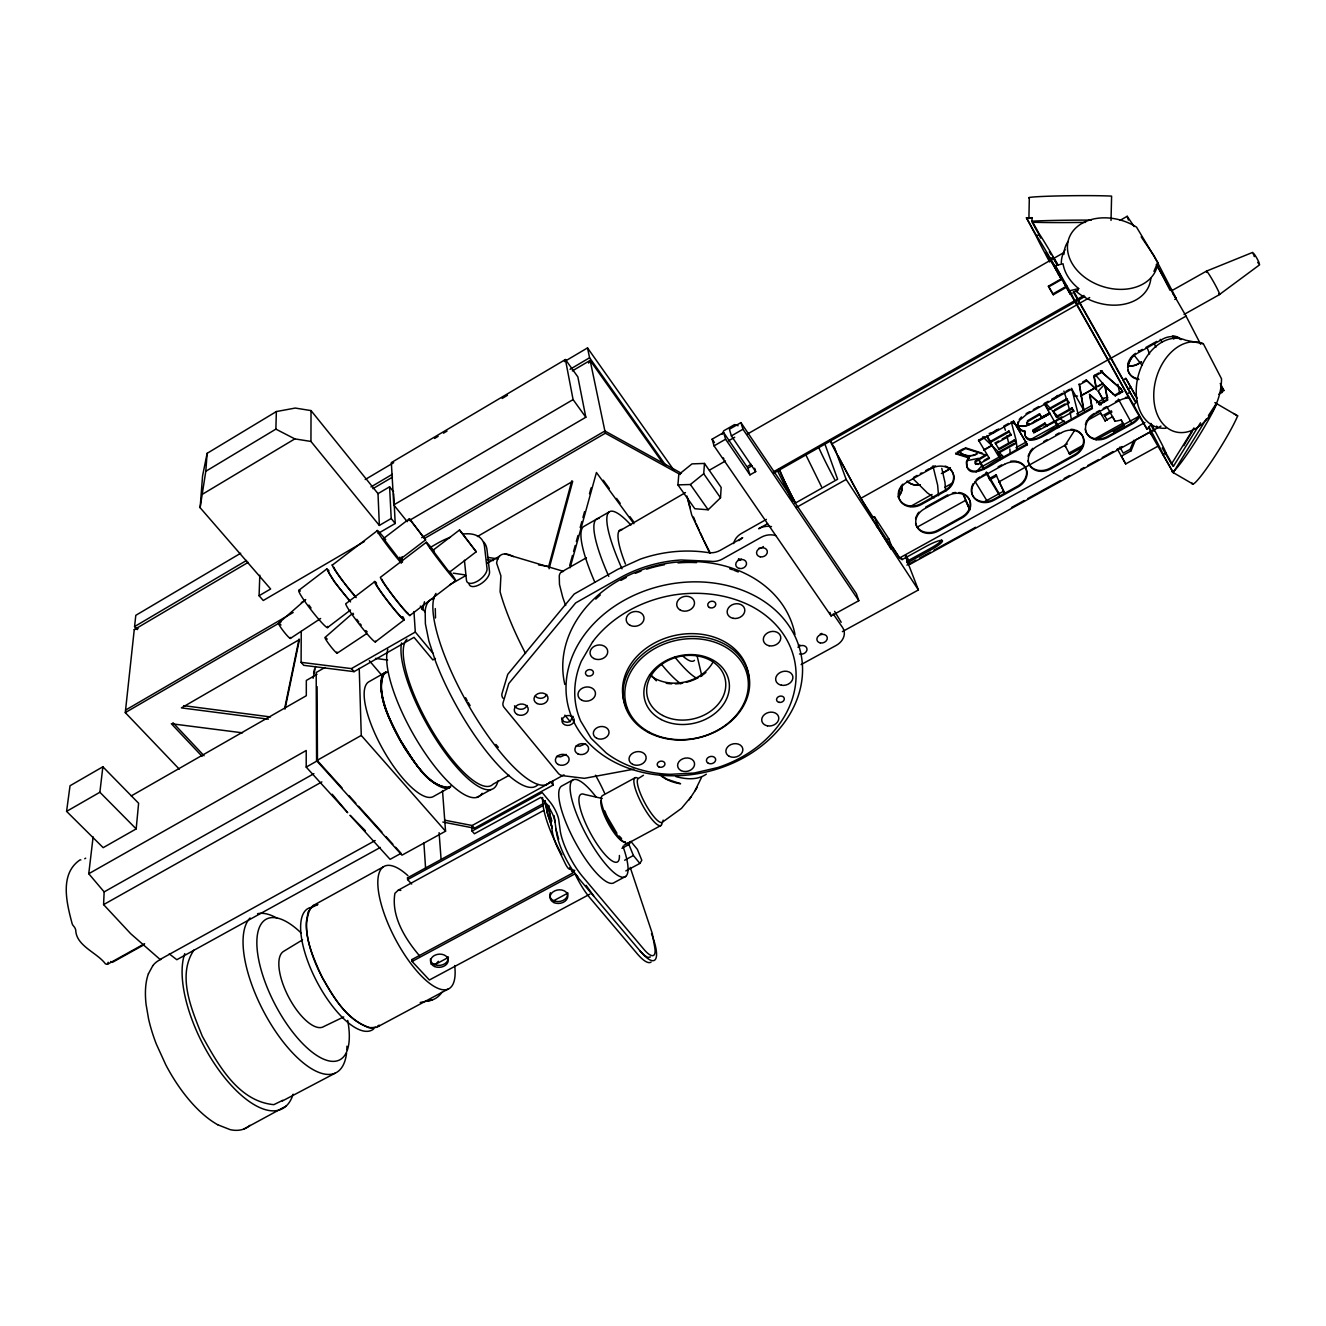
<?xml version="1.0" encoding="UTF-8"?>
<svg xmlns="http://www.w3.org/2000/svg" width="1326" height="1326" viewBox="0 0 1326 1326"><rect width="100%" height="100%" fill="white"/><g stroke="black" fill="none" stroke-linecap="round" stroke-linejoin="round"><path stroke-width="1.5" d="M332.196 794.224L347.677 812.705L306.207 767.091L306.223 750.499L88.759 873.718L104.141 891.901L103.594 904.614L130.661 933.67L160.081 959.444L375.159 840.551M379.352 525.428L378.009 493.637L389.595 486.808L391.203 518.499L379.352 525.428L310.947 441.442L311.03 410.596L295.25 408.06L276.355 411.557L207.121 453.343L202.58 475.819L200.127 507.709L270.637 588.976L259.084 595.722L263.261 600.496L364.468 541.439M435.409 658.475L432.84 659.917L414.027 637.342L354.059 671.652L303.72 665.32L301.101 662.337L301.251 631.441M945.637 491.382L944.99 482.432L941.775 468.31M1028.91 218.425L1029.324 197.524M1091.248 220.116A44.172 1.177 -0.5 0 0 1032.937 221.16L1031.926 220.928L1032.142 217.713L1026.423 217.762L1036.468 236.592A126.699 1.873 60.7 0 0 1049.612 261.885M1111.022 220.431L1111.602 196.115A44.239 1.608 -0.6 0 0 1058.645 195.933A44.239 1.608 -0.6 0 0 1029.307 198.005M200.127 507.709L205.795 471.294L275.874 429.127L276.355 411.557M1054.7 421.917L1033.816 432.757L1033.236 429.839L1044.905 423.06L1046.761 426.342L1044.905 423.06M1032.821 430.32L1033.816 432.757M259.084 595.722L259.813 575.186M387.142 672.249L383.595 673.873C375.208 699.796 393.209 726.018 404.828 748.245C416.049 763.461 427.386 785.058 447.856 788.058L450.392 786.915C426.176 789.136 412.104 756.566 400.004 739.925C390.706 720.068 375.275 696.266 383.595 673.873L385.883 672.265L381.921 677.022M720.515 497.814L721.162 487.438L704.471 463.437L692.006 463.885L678.796 474.542L677.918 484.868L694.824 508.736L708.167 509.781L720.515 497.814L703.725 473.747L704.471 463.437M205.795 471.294L207.121 453.343M383.463 538.555L399.673 559.671L425.58 539.881L409.386 518.764L383.463 538.555L384.175 539.118M136.18 828.899L138.617 803.258L102.864 766.793L70.029 785.754L66.582 811.379L103.179 847.662L136.18 828.899L99.881 792.252L102.864 766.793M108.152 962.245L107.456 964.317L105.434 963.869C97.411 952.963 77.339 946.333 75.814 931.465A4.359 2.072 60.7 0 0 73.875 926.41L73.261 925.681A2.901 1.376 60.7 0 1 72.151 923.708C66.764 903.42 59.173 874 80.057 859.878A2.801 1.293 60 0 1 80.836 859.961M179.275 769.146L125.29 712.609L134.257 629.618L248.227 562.323M137.357 629.601L134.572 626.585L135.799 615.33L240.719 553.207M409.386 518.764L425.58 539.881M966.389 461.647C966.107 483.775 993.373 463.769 1000.6 459.641L1000.218 458.829C991.069 461.199 976.616 478.653 967.251 467.481M88.759 873.718L93.118 836.855M938.526 495.675L937.648 485.183L932.924 465.89M1171.67 470.581L1172.383 472.106L1193.019 484.106M1039.518 413.762L1039.932 414.557L1027.932 421.519L1027.02 423.607L1027.534 420.723L1039.518 413.762L1041.971 418.071L1049.927 413.629M284.659 708.432L299.046 639.082M285.007 709.078L299.444 639.563L181.413 707.885L268.366 719.156M313.582 673.326L314.444 669.332M313.069 678.282L315.588 666.431M1018.053 421.883A9.017 7.376 -26.8 0 0 1018.202 426.326L1019.512 428.464A9.63 7.89 -26.8 0 0 1024.749 430.983C1024.169 452.199 1051.85 430.304 1058.032 427.685L1057.601 426.889C1048.468 428.944 1035.308 445.751 1025.462 436.569M1024.749 430.983L1024.932 435.293M421.9 609.43L422.861 605.418M422.546 609.811L424.469 601.772M571.821 480.841L548.682 566.434L538.555 564.926M549.047 568.771L572.699 481.355L477.426 536.516M569.716 565.406L572.467 555.445M573.578 551.467L575.219 545.483M576.329 541.505L577.97 535.522M580.175 527.549L581.816 521.582M582.926 517.588L584.567 511.621M589.49 493.786L591.114 487.902M570.114 567.76L596.435 472.504L633.894 523.72M328.831 570.429L326.776 568.97L334.583 582.097L350.545 601.938M572.931 716.305L570.147 721.593L567.18 722.322L563.699 721.576L561.561 717.963M650.37 956.974L647.95 957.455L644.436 955.433L640.143 951.123M148.462 973.698L152.805 965.693M1026.423 217.762L1036.617 235.929A126.699 1.873 60.7 0 1 1062.259 278.891L1055.297 265.681L1063.054 263.758A45.996 34.277 18.7 0 0 1078.668 288.554L1077.823 290.659L1073.994 291.621L1079.497 302.146A126.732 2.039 60.7 0 1 1130.067 392.214L1135.056 400.601M1119.824 447.111L1123.255 453.094L1130.183 449.282L1133.863 440.265M1157.631 446.381L1125.708 463.918L1121.348 456.161L1131.061 450.807L1135.487 439.983L1149.808 432.11L1173.245 472.636L1206.312 419.016M1057.386 395.479L1055.43 398.264L1052.347 399.06M694.973 790.826L701.57 777.285M1259.02 264.222C1261.159 264.902 1252.125 249.338 1253.169 254.078M1153.935 271.366L1157.797 262.531L1136.515 227.094A46.311 34.377 18.6 0 0 1070.894 234.155A46.311 34.377 18.6 0 0 1102.237 286.366A46.311 34.377 18.6 0 0 1157.797 262.531M722.156 434.248L723.698 430.834L734.554 424.585L738.101 425.729M975.853 464.448L975.074 461.116L986.13 454.453L986.511 455.266L975.455 461.929L975.339 463.785L978.107 464.431L989.378 458.382L988.997 457.569L984.074 460.321M588.562 363.109L590.136 360.407L664.011 464.697M527.002 705.449C524.897 710.653 517.173 710.322 514.488 705.797M546.677 694.459C544.87 699.001 538.323 699.548 535.24 696.084M1200.511 422.812L1173.411 466.321L1171.488 464.001L1193.947 427.917M1208.467 415.535L1216.29 403.535M625.839 870.917L639.861 863.425L641.817 860.292L637.358 849.369L630.944 841.496L623.982 845.242M996.356 430.038L993.505 432.922L989.163 433.403M1081.95 447.575L1069.717 454.337L1064.96 445.47L1074.358 430.801M662.37 822.219L681.498 808.363L691.028 796.876M689.039 799.959L697.211 787.346M621.944 848.292L628.938 844.529L630.944 841.496M193.928 950.062C176.59 975.837 191.955 1010.197 202.248 1036.12C217.945 1064.347 238.1 1101.359 273.836 1104.657L282.869 1100.265M383.264 866.889L312.737 905.774L308.096 912.056L306.256 922.465A68.72 26.139 62.4 0 0 318.356 969.787C330.157 992.544 343.931 1017.838 368.926 1027.749L376.683 1027.318L447.989 989.163M738.831 540.643L742.693 537.693L720.2 550.356A16.078 13.393 -15 0 1 708.134 552.594A117.003 94.809 -12.7 0 0 640.342 559.124L617.601 569.418L574.175 594.048L507.725 674.37L502.007 693.548A7.79 6.265 -7.1 0 0 503.051 698.238M967.267 459.592L969.107 457.288L957.505 453.691M969.107 457.288L966.753 462.459L967.085 467.282M1033.236 431.132L1045.319 423.856M1019.213 419.464L1021.451 416.911M438.376 961.3L435.823 964.184L448.486 957.355M1072.088 293.228L1070.331 294.239L1063.734 282.256A106.992 1.575 60.7 0 1 1134.41 407.944L1146.957 429.094L1151.2 424.585A45.896 32.57 -74.1 0 1 1140.924 367.667A45.896 32.57 -74.1 0 1 1185.527 340.202L1203.345 343.766L1221.511 378.772A46.311 32.669 -74.1 0 1 1182.195 432.591A46.311 32.669 -74.1 0 1 1155.476 381.043A46.311 32.669 -74.1 0 1 1203.345 343.766M1104.359 401.96L1098.193 391.104L1104.011 384.938L1111.321 392.148M1146.957 429.094L1133.713 404.994L1137.111 401.347M976.118 471.923L981.704 466.056L978.174 458.431L966.869 460.669M84.748 858.734L85.709 858.171M379.087 1025.097L377.545 1026.506L379.418 1025.843M351.605 614.22L325.135 637.375A10.028 0.994 52.2 0 0 331.417 647.303A10.028 0.994 52.2 0 0 336.887 651.978M278.477 623.286L305.709 599.534M677.918 484.868L690.382 484.52L703.725 473.747M298.864 590.285L326.776 568.97M374.844 581.584L346.086 603.529A24.249 2.022 52.3 0 0 359.86 625.01A24.249 2.022 52.3 0 0 375.473 641.171M426.392 542.251L380.628 577.158A24.249 1.575 52.4 0 0 394.8 598.374A24.249 1.575 52.4 0 0 409.916 614.85M327.555 627.546L350.528 610.01M432.641 550.522L459.542 529.986L476.233 551.765L449.348 572.285L433.237 551.019M375.275 641.95L404.049 619.971M409.833 615.546L455.614 580.589M377.479 530.566L332.246 565.158A23.553 1.823 52.2 0 0 341.13 578.981A23.553 1.823 52.2 0 0 356.197 597.612M1172.864 472.155L1174.123 471.227M1219.539 294.471L1259.667 264.769M566.219 754.395L560.533 756.848L556.489 756.4M585.595 743.72L579.893 746.173L576.097 745.858M451.055 785.837L447.856 788.058C424.403 783.235 412.369 758.091 400.004 739.925C390.54 721.593 380.728 702.034 381.059 680.901M337.102 653.237L366.54 633.695M290.56 638.303L320.627 618.496M638.419 778.445L643.425 775.279M302.543 939.852L283.863 951.206A42.647 17.072 62.5 0 0 289.035 997.815A42.647 17.072 62.5 0 0 323.992 1026.44L343.716 1016.943M202.48 494.217L294.82 438.889L310.947 441.442M409.038 520.637L585.827 417.242L577.854 376.899L565.423 359.528L391.352 462.608L393.772 504.924L407.248 521.682M365.214 479.515L393.673 462.658M434.563 438.458L438.127 436.337M443.464 433.188L447.011 431.083M502.156 398.446L507.477 395.281M564.395 361.6L587.517 347.909L673.823 470.084M134.572 626.585L246.553 560.434M370.965 486.924L392.297 474.327M570.031 369.308L589.573 357.755L587.517 347.909M372.871 488.697L392.463 477.145M572.318 370.915L590.136 360.407L605.352 433.204L680.205 474.509M393.772 504.924L573.081 399.59L565.423 359.528M378.125 533.45L395.214 523.472L393.64 493.736M301.367 602.601L304.93 600.529M125.572 710.09L293.162 612.513M421.701 537.66L604.888 431L681.448 473.283M125.29 712.609L280.963 622.01M425.149 538.091L605.352 433.204M429.674 547.82L436.585 543.809A54.3 25.874 -38.7 0 1 450.459 537.212M618.761 531.394L685.443 492.609M1036.617 235.929L1039.435 234.304A126.732 2.039 60.7 0 1 1058.198 265.2M449.63 584.865L465.658 575.666M487.023 563.384L499.488 556.224M755.687 471.625L731.372 435.906L729.399 429.243L740.936 422.613L856.381 593.667L858.817 600.695L831.104 615.944L714.034 445.868L712.128 439.171L723.631 432.558L747.897 468.128L749.952 474.89L755.687 471.625L754.643 468.244M66.582 811.379L99.881 792.252M325.019 667.442L316.185 672.514L316.582 760.676L401.96 855.171L445.553 831.203L442.503 790.644M714.034 445.868L725.587 439.221L723.631 432.558M731.372 435.906L742.974 429.243L740.936 422.613M317.013 674.304L306.323 680.453L306.306 695.719L131.257 795.915M728.455 440.845L734.703 437.249M1050.043 261.636A106.992 1.575 60.7 0 1 1049.794 258.653L1060.518 277.747L1050.126 258.868L1052.993 257.227M608.949 512.051L583.374 526.72A95.969 20.006 60.7 0 0 594.744 581.998M747.483 434.016L1063.784 252.636M1120.056 220.381L1127.183 216.287L1134.178 226.564M301.101 662.337L351.423 668.602L415.303 632.038L413.944 611.568M709.476 470.133L725.471 460.984M1058.247 274.018L1059.093 273.537M1066.8 287.062L1053.325 294.737L1048.385 286.201L1062.225 278.311M1048.75 286.847L1061.264 279.703M561.909 571.738L586.423 557.765M748.03 466.072L751.08 464.332M1053.325 294.737L1052.877 293.924L1066.8 286.002M747.897 468.128L752.19 465.691M773.356 471.874L1083.972 295.449M774.135 472.984L1084.9 296.51M1133.713 404.994L1127.1 393.855A126.699 1.873 60.7 0 0 1076.546 303.82L1079.497 302.146M873.005 517.455L874.398 516.676L888.785 538.737L892.332 548.052L890.939 548.831C869.524 514.902 850.48 479.647 831.584 444.028L1089.674 297.571M316.582 760.676L361.269 735.433L359.23 668.453M306.207 767.091L317.461 760.726L317.08 686.653M104.141 891.901L313.881 773.688M1172.366 290.344L1206.461 271.134L1252.689 252.404M766.395 519.378L741.483 533.433A15.962 13.243 -16.2 0 0 733.659 543.561M794.887 503.333L837.618 479.25L825.021 444.359M767.555 523.687L758.621 528.726A16.045 13.293 -16.8 0 1 771.5 526.621M796.147 507.593L846.17 479.432L834.303 447.061M1174.803 299.461L1176.261 298.632L1153.985 255.669L1141.172 236.84M103.594 904.614L321.87 781.892M1184.068 314.444L1219.622 294.521M860.607 498.46L1186.057 316.118L1156.255 264.504M957.19 452.199L963.604 448.602M1000.6 459.641L986.793 436.652L978.919 441.061L978.538 440.249L984.837 436.718M990.29 433.668L998.693 428.978M1003.732 426.143L1008.539 423.458M1026.092 413.646L1029.705 411.624M1033.319 409.601L1038.722 406.568M1048.22 401.264L1044.673 403.253L1048.485 409.933L1067.181 399.491L1066.75 398.712L1048.054 409.154L1048.485 409.933M1051.783 399.259L1062.474 393.275M1066.038 391.286L1069.601 389.297M1082.679 381.987L1086.243 379.998L1096.287 389.247L1093.801 375.755L1098.906 372.904M1086.243 379.998L1096.735 390.026L1094.248 376.534L1101.077 372.722L1100.398 370.75L1102.138 371.098L1102.851 373.269L1121.465 389.546M913.713 477.327L917.128 475.404M925.681 470.631L929.112 468.708M955.582 453.094L955.947 453.906L965.577 448.503L986.511 455.266M987.306 436.353L1013.744 421.569L1013.346 420.773L1027.385 444.74L1001.528 459.127L997.699 452.564L1014.009 443.481M1045.087 404.049L1071.822 389.082M1071.391 388.303L1083.972 410.563L1079.563 384.755L1086.69 380.777M1101.077 372.722L1100.845 371.529L1102.586 371.877M1138.785 351.423L1142.382 349.418M1145.962 347.412L1156.703 341.395M1008.871 431.033L990.406 441.359L990.787 442.171L1009.268 431.845L1008.871 431.033L1011.158 435.027L995.627 443.696L995.246 442.901L998.693 440.961M1002.158 439.039L1010.777 434.232L1011.158 435.027M1033.766 421.685L1037.28 419.729M1040.777 417.773L1049.529 412.9M1054.634 409.734L1065.093 403.9M941.377 473.531L946.515 470.664A15.034 14.553 -40.3 0 0 950.228 467.763M983.726 449.895L992.378 445.055M1031.661 423.127L1049.164 413.364M1103.05 383.28L1083.607 394.137A15.431 14.785 -28.2 0 1 1080.624 395.43M1141.437 361.849L1137.857 363.854A15.597 14.851 -25.2 0 1 1128.443 365.843M943.316 472.785L946.747 470.879A15.017 14.553 -40.3 0 0 950.46 467.979M983.925 450.111L990.853 446.249M1040.578 418.486L1049.33 413.613M1094.348 388.485L1083.74 394.402A15.431 14.768 -28.2 0 1 1080.773 395.678M1097.895 386.512L1103.182 383.546M1141.553 362.131L1137.973 364.136A15.597 14.851 -25.2 0 1 1128.575 366.125M1056.673 417.375L1056.258 416.579L1071.938 407.844L1072.369 408.623L1056.673 417.375L1053.308 411.508L1069.021 402.739L1068.59 401.944M1014.208 440.033L998.693 448.669L999.091 449.481L1014.605 440.829L1014.208 440.033L1016.097 443.348L998.08 453.376M1137.111 398.131L1125.84 378.374L1122.907 380.015L1135.321 401.894M1056.839 419.613L1061.811 416.845M1070.082 412.237L1073.397 410.397L1073.828 411.193L1055.612 421.337M1040.446 428.911L1034.728 431.878L1032.788 431.182M1043.91 426.972L1054.286 421.121L1054.734 421.966M910.349 506.499L932.012 494.432M944.692 487.388L951.935 483.36M982.367 466.42L1001.826 455.58M1015.965 447.707L1026.639 441.773M1030.203 439.784L1064.165 420.872M1076.695 413.911L1091.149 405.855M1096.569 402.839L1103.796 398.828M876.486 526.72L877.895 525.941L874.398 516.676M1001.528 459.127L1001.147 458.315L1026.987 443.928M1099.436 404.662L1098.707 402.358L1089.475 394.236L1091.944 407.795L1058.546 426.375L1058.977 427.171L1092.392 408.574L1089.906 395.015L1099.155 403.137L1099.436 404.662L1101.144 404.878L1100.497 403.038L1107.293 399.259L1104.873 386.098L1115.299 395.844L1122.674 391.734L1121 388.767L1102.387 372.49L1102.138 371.098M1098.989 403.866L1100.696 404.082L1100.497 403.038M1114.834 395.049L1122.21 390.955L1122.674 391.734M1100.945 403.817L1107.74 400.038L1105.337 386.877L1115.299 395.844M1128.211 388.916L1131.177 387.275M1127.1 393.855L1130.067 392.214M925.647 507.129L947.742 494.863M981.92 475.868L987.323 472.868M998.147 466.851L1001.76 464.846M1043.761 441.508L1047.175 439.602M1055.745 434.845L1059.176 432.939M1096.105 412.419L1099.619 410.463M1103.133 408.507L1106.663 406.552M1115.448 401.662L1118.962 399.706M107.456 964.317L144.6 943.698M1086.408 420.972L1100.679 413.049L1105.337 421.303M144.285 944.642L112.577 962.245A2.851 1.343 61.4 0 1 111.318 961.947L110.671 961.483M988.997 478.752L996.008 474.857L996.655 475.918L989.644 479.813M1104.79 415.916L1104.177 414.823L1111.387 410.811M1104.591 416.016L1112.017 411.922M887.409 539.5L888.785 538.737M1105.055 420.806L1112.497 416.679L1115.133 421.287L1121.166 420.044L1124.233 425.414L1113.558 431.315M917.045 527.234L965.51 500.383L966.173 501.443M983.942 502.04L1003.5 491.233L1004.147 492.311L999.058 481.786L1067.297 443.978M1083.375 445.088L1068.971 453.044L1069.717 454.337M1094.165 439.105L1122.973 423.176L1124.233 425.414M1095.956 439.834L1139.216 416.182M890.624 544.439L899.492 557.997L1144.984 422.48M509.167 775.279L493.106 784.147A84.582 24.929 60.7 0 1 431.712 729.913A84.582 24.929 60.7 0 1 406.949 639.165M380.347 847.43L176.822 959.709L169.28 953.891M899.492 557.997L902.111 559.605L926.095 546.378A15.663 2.669 -28 0 1 942.272 540.527A15.663 2.669 -28 0 1 931.084 549.76L907.382 562.821L906.653 561.478L930.355 548.417A15.663 2.685 -28 0 0 941.626 540.096M476.796 797.39L491.034 789.534M906.934 565.125L915.984 560.136M919.598 558.147L930.438 552.18M934.051 550.174L975.638 527.284M1011.523 507.51L1024.219 500.515M1027.849 498.51L1060.502 480.526M1064.132 478.52L1069.568 475.52M1080.458 469.537L1084.088 467.531M1087.718 465.525L1098.591 459.542M1102.221 457.536L1113.111 451.536M1116.741 449.547L1122.177 446.547M1220.285 392.496L1223.898 390.524L1220.235 383.463M907.382 562.821L909.901 564.379L1160.963 426.094M1218.76 394.253L1222.373 392.264L1220.649 384.888M545.931 784.743L563.998 774.848M444.475 820.148L472.122 825.501L547.224 784.296M442.867 822.037L474.476 828.203L553.174 785.058L552.611 780.948M555.113 822.037L554.367 818.788A14.47 4.044 61.6 0 0 546.312 803.887L540.859 797.357L474.393 833.756L472.039 831.054L542.218 792.6L549.958 801.899A14.487 4.028 61.6 0 1 558.776 820.048L560.202 830.54A36.067 9.928 62 0 0 582.528 876.519L643.773 949.201A28.294 7.542 62.6 0 0 654.712 947.162L652.276 933.438L630.215 867.403M1173.245 472.636L1163.117 454.603L1165.968 453.044A126.766 2.204 60.7 0 0 1150.918 423.408M842.358 631.624L918.404 589.954L907.929 562.87M573.031 779.821L561.727 786.036A54.963 14.652 61.8 0 0 575.401 842.474A54.963 14.652 61.8 0 0 614.269 882.536L625.657 876.42M543.793 810.401L398.248 890.194L394.899 893.343C391.037 916.283 405.143 938.874 419.447 955.698M411.657 884.061L407.612 879.602L407.513 877.845L543.776 803.324M542.931 804.617L545.334 803.307L545.284 800.655M407.612 879.602L543.544 805.296M801.136 664.575L836.159 645.43A15.697 12.58 -17.3 0 0 842.54 627.48L833.225 613.938M635.005 777.815L602.418 795.617A27.067 6.862 61.7 0 0 609.595 823.231A27.067 6.862 61.7 0 0 628.342 843.104L661.061 825.435M706.327 774.169C697.41 780.384 685.791 779.307 675.862 776.572M243.901 1129.006L286.118 1106.066M1140.459 350.71L1138.338 350.959M589.904 894.155L429.375 979.997L412.071 961.449L411.972 959.527L572.567 873.138L572.351 871.58L574.788 870.27M412.071 961.449L575.269 873.701L577.805 876.701M553.456 900.851L567.942 893.061M624.629 860.226L633.397 855.519L639.861 863.425M282.322 1101.011L334.981 1073.281M741.367 559.091L739.792 559.721A5.437 4.492 -15.7 0 1 738.118 559.92M375.855 1027.12L372.623 1028.28C347.744 1022.91 334.169 997.517 322.085 977.378C312.986 956.328 299.941 930.786 310.516 908.078L317.892 904.465L312.737 905.774M920.36 473.481L921.935 472.951M975.472 463.636L977.743 463.619M134.257 629.618L138.119 628.607M1055.297 265.681L1069.701 290.792L1078.668 288.554M420.243 1002.489L432.16 999.986M1049.512 412.834L1049.96 413.695L1032.44 423.458L1028.694 424.884L1027.053 423.591L1029.457 423.839M1107.823 397.336L1102.403 398.446L1098.193 391.104M633.729 769.196L584.418 778.329L563.003 775.71A7.641 6 -8.7 0 1 558.279 773.307L504.112 707.438A7.823 6.282 -7.1 0 1 503.051 702.747L508.819 683.503L575.666 602.916L619.341 578.186A117.649 95.058 -12.6 0 1 681.034 559.986L710.371 561.263A16.177 13.442 -14.9 0 0 722.504 559.008L761.174 537.295A16.127 13.343 -16.8 0 1 775.66 535.555M1032.092 220.928L1039.435 234.304M431.116 964.135L435.757 964.184M398.314 890.194L400.817 890.409M242.509 732.83L171.352 723.731L202.082 756.334M183.618 705.647L270.454 716.935M375.49 658.376L387.59 660.033M453.31 573.18L465.443 574.954M487.371 559.638L493.504 560.533M487.935 557.417L498.062 558.926M602.253 798.501L584.517 794.456A38.454 10.044 61.7 0 0 592.225 836.308A38.454 10.044 61.7 0 0 619.391 855.469M1151.134 424.585L1152.443 425.348A45.896 32.57 -74.1 0 0 1165.935 428.215M505.223 553.986L563.301 571.291M955.947 453.906L969.472 458.1M982.334 453.227L965.212 447.707L965.577 448.503M275.874 429.127L294.82 438.889M934.217 497.797L927.189 492.742L912.785 478.487M217.597 1124.697L230.194 1129.653A94.477 42.266 62.8 0 0 249.934 1125.326M1214.848 402.607L1237.655 415.9A44.123 4.459 -58.1 0 1 1210.936 462.227A44.123 4.459 -58.1 0 1 1192.107 483.029M1233.677 413.497L1237.655 415.9M1216.041 403.386L1216.704 403.8A44.09 4.011 -58.2 0 1 1195.588 441.392A44.09 4.011 -58.2 0 1 1173.858 471.078M906.653 561.478L907.63 562.075L905.409 556.34M738.582 558.627L740.786 560.02M1003.765 456.973L982.765 436.834M1066.22 423.475L1060.236 418.684M476.233 551.765L459.542 529.986M365.827 630.546L367.203 631.905M365.363 830.722L349.998 815.258L390.093 859.347L401.082 853.314L395.596 847.231M1112.729 393.474L1113.591 394.352M1058.281 416.861L1052.082 410.38M619.259 836.06L621.596 838.546M172.96 722.72L204.071 755.77M411.972 959.527L413.032 960.67M1051.037 409.22L1045.518 403.021M660.182 774.633L666.53 779.075L680.586 783.716A24.962 14.271 18.1 0 1 659.735 774.798M407.513 877.845L408.309 878.707M317.461 760.726L342.141 788.042M348.987 795.633L355.849 803.225M358.584 806.258L381.888 832.065M385.999 836.607L392.861 844.198M570.147 721.593L564.876 715.145M361.269 735.433L445.553 831.203M472.122 825.501L474.476 828.203M351.423 668.602L354.059 671.652M369.308 660.663L382.667 676.293M640.74 951.72L578.816 878.508A36.051 9.978 62 0 1 556.522 832.546L554.102 815.672M495.907 744.433L498.344 747.35M415.303 632.038L432.873 653.171M545.616 803.639L547.771 814.678L552.279 827.954L547.273 812.871L545.052 800.556M1095.309 374.744L1104.011 384.938M550.588 781.942L553.174 785.058M420.309 606.115L425.182 612.048M1141.935 365.114L1134.791 356.064M311.03 410.596L378.009 493.637M391.203 518.499L395.214 523.472M389.595 486.808L393.54 491.731M593.799 896.127L586.109 885.354M603.264 480.211L609.297 488.465M616.557 498.394L620.187 503.35M629.85 516.576L633.48 521.532M616.888 833.192L606.778 815.987M573.081 399.59L585.827 417.242M1160.2 339.357L1162.189 342.141M589.573 357.755L665.702 465.293M690.382 484.52L708.167 509.781M712.128 439.171L714.465 442.569M723.2 457.818L723.963 458.912M834.601 611.352L841.198 622.308M725.587 439.221L749.952 474.89M1258.291 263.244L1257.694 262.349M1172.814 293.527L1176.261 298.632M742.974 429.243L858.817 600.695M1220.55 385.485L1223.898 390.524M877.895 525.941L892.332 548.052M846.17 479.432L918.404 589.954M872.624 516.51L860.607 498.095L838.131 455.962M892.564 547.041L898.862 556.705M975.058 481.421L987.555 501.825M978.174 458.431L984.356 468.625M986.428 472.023L999.207 493.786M981.704 466.056L983.776 469.47M985.848 472.868L999.29 495.012M999.058 481.786L999.705 482.863M978.538 440.249L989.378 458.382M468.211 702.432L470.117 705.598M1053.938 258.802L1057.734 265.134M997.699 452.564L1001.147 458.315M986.925 435.558L990.787 442.171M995.246 442.901L999.091 449.481M1050.126 258.868L1070.331 294.239M1162.256 447.923L1171.488 464.001M1013.744 421.569L1027.385 444.74M1048.385 286.201L1052.877 293.924M1039.932 414.557L1041.971 418.071M1056.258 416.579L1052.877 410.712L1053.308 411.508M1055.198 420.541L1058.977 427.171M1058.032 427.685L1044.142 403.535L1044.557 404.331L1026.506 414.441L1019.611 420.259A9.017 7.376 -26.8 0 0 1018.617 427.121L1019.909 429.259A9.63 7.89 -26.8 0 0 1025.147 431.779M1064.96 445.47L1065.64 446.613M1130.183 449.282L1131.061 450.807M1066.75 398.712L1069.021 402.739M1071.938 407.844L1073.828 411.193M1104.177 414.823L1107.243 420.226M1113.144 430.602L1113.774 431.712M1117.486 449.299L1125.708 463.918M1079.563 384.755L1079.115 383.976L1083.524 409.767M1165.968 453.044L1173.411 466.321M1031.993 222.072L1038.341 233.376M1100.679 413.049L1102.155 415.701M1106.995 406.9L1115.133 421.287M1026.622 422.812L1027.451 424.386M1121.166 420.044L1122.409 422.265M1116.094 367.799L1121.912 378.275M1118.348 399.093L1131.061 422.099M1052.645 257.012L1056.64 263.874M1156.653 426.094L1157.266 427.221M901.382 558.246L902.111 559.605M836.325 452.58L830.805 441.028M1069.701 290.792L1076.546 303.82M1156.918 265.001L1170.096 290.394M1186.057 316.118L1200.627 344.246M792.815 501.725L777.6 470.945M465.641 697.741L467.249 700.857M821.556 486.791L805.562 454.304M1254.379 256.598L1253.832 255.504M709.775 553.207L691.774 515.151L686.885 496.007M573.081 869.922L577.241 878.342A35.835 9.912 62.2 0 0 590.12 898.1L637.143 953.659A39.299 10.558 62.6 0 0 651.066 962.063M996.008 474.857L1004.76 493.421M353.031 613.209L353.545 614.319M963.339 494.416L969.969 509.416M962.693 493.355L969.323 508.339M965.51 500.383L969.72 509.897M1172.449 335.826L1173.841 339.042M628.938 844.529L633.397 855.519M1147.089 347.661L1149.576 353.943M1154.598 344.23L1155.824 347.346M604.838 811.015L606.612 815.556M907.001 556.903L909.901 564.379M906.238 555.611L908.376 561.13M890.144 546.693L890.939 548.831M830.175 440.182L831.584 444.028M558.677 839.259L555.909 829.181M829.943 612.397L831.104 615.944M1127.183 216.287L1128.409 220.05M1063.9 391.12L1066.585 399.474M1072.054 389.96L1078.353 414.856M1011.241 421.767L1016.097 440.249L1017.357 450.293M1067.264 401.712L1069.618 410.215M1004.644 427.834L1005.357 430.287M1006.915 435.972L1008.688 443.099M1117.934 384.358L1119.774 393.739M697.277 656.635L701.835 675.945M569.567 867.834L569.6 869.226L568.29 868.381A7.293 2.055 62 0 1 565.324 863.707L558.461 849.568A28.824 8.039 61.9 0 1 552.246 831.17L548.865 805.545M1070.314 413.231L1071.143 418.237M1009.832 449.017L1010.246 453.591M464.431 560.268L466.47 580.39A12.282 5.967 -38.3 0 0 477.476 581.186A12.282 5.967 -38.3 0 0 487.04 568.556L484.52 546.544A54.3 25.874 -38.7 0 0 463.321 534.013M471.675 826.943L472.039 831.054M439.088 832.662L441.061 858.966M423.889 842.839L425.646 869.16M402.093 556.605L402.441 562.257M399.855 557.169L400.071 561.014M435.276 608.568L435.508 617.982M1018.451 461.813A16.194 13.144 -25.1 0 1 1026.639 472.951A16.194 13.144 -25.1 0 1 1017.722 486.095L993.804 499.305A16.127 13.111 -24.3 0 1 975.721 498.974A16.127 13.111 -24.3 0 1 973.135 483.642M1010.528 461.282A16.194 13.144 -25.1 0 1 1016.976 461.415M976.085 479.846A16.127 13.111 -24.3 0 1 980.113 476.879M1085.182 429.027A16.459 13.277 -28.3 0 0 1107.376 436.536L1131.84 423.027A16.542 13.31 -29.1 0 0 1139.117 416.115M1085.397 424.668A16.459 13.277 -28.3 0 1 1087.121 420.325M1088.016 418.966A16.459 13.277 -28.3 0 1 1094.348 413.397M1125.426 397.452A16.542 13.31 -29.1 0 1 1128.741 397.22M1075.585 430.105A16.36 13.227 -27.2 0 1 1083.607 441.425A16.36 13.227 -27.2 0 1 1074.458 454.735L1050.258 468.111A16.293 13.194 -26.3 0 1 1028.015 460.735M1070.944 429.309A16.36 13.227 -27.2 0 1 1074.11 429.69M1028.147 456.442A16.293 13.194 -26.3 0 1 1029.092 453.558M1029.805 452.166A16.293 13.194 -26.3 0 1 1032.821 448.321M945.173 466.056A16.161 13.277 -23.2 0 1 953.659 477.211A16.161 13.277 -23.2 0 1 944.941 490.371L921.122 503.631A16.111 13.243 -22.3 0 1 902.907 503.3A16.111 13.243 -22.3 0 1 899.989 487.918M930.819 467.746A16.161 13.277 -23.2 0 1 935.526 465.874M900.802 486.592A16.111 13.243 -22.3 0 1 902.873 484.139M1138.47 378.755A16.807 13.591 -30.7 0 1 1127.796 369.937M1127.796 364.02A16.807 13.591 -30.7 0 1 1135.504 353.346M1173.626 335.975A16.89 13.625 -31.5 0 1 1180.571 338.909M963.372 493.703A16.028 13.061 -23.1 0 1 961.615 517.09L937.979 530.168A15.978 13.011 -22.2 0 1 915.586 523.09M952.416 493.007A16.028 13.061 -23.1 0 1 955.698 492.46M958.913 492.526A16.028 13.061 -23.1 0 1 961.963 493.173M915.586 518.914A15.978 13.011 -22.2 0 1 916.448 516.112M917.111 514.753A15.978 13.011 -22.2 0 1 918.901 512.184M1181.068 339.671A16.906 13.625 -31.5 0 0 1162.571 339.141L1137.476 353.18A16.824 13.591 -30.7 0 0 1127.929 368.529A16.824 13.591 -30.7 0 0 1138.951 379.534M1139.581 416.911A16.558 13.326 -29.1 0 1 1132.305 423.806L1107.823 437.348A16.476 13.293 -28.3 0 1 1086.922 433.735A16.476 13.293 -28.3 0 1 1094.795 414.176L1119.426 400.502A16.558 13.326 -29.1 0 1 1129.205 397.999M1040.695 238.1A126.732 2.039 60.7 0 1 1039.253 234.984M1148.913 426.74A126.732 2.039 60.7 0 1 1163.117 454.603M1049.28 251.807A107.008 1.724 60.7 0 1 1051.236 254.758M1073.231 291.985A107.008 1.724 60.7 0 1 1115.133 366.059M1150.852 278.427A45.896 34.244 18.7 0 1 1122.724 304.466A45.896 34.244 18.7 0 1 1075.916 291.173M1061.297 263.062A45.896 34.244 18.7 0 1 1065.043 249.752M1063.866 254.443A41.769 32.155 14.5 0 1 1067.994 241.481M1028.926 218.044A44.189 1.243 -0.5 0 1 1032.142 217.713M1085.546 222.354A44.172 1.177 -0.5 0 1 1032.805 222.204M1183.82 445.669A44.09 4.011 -58.2 0 1 1192.405 431.348M1125.84 378.374A107.124 1.873 60.7 0 1 1135.852 396.623M1151.548 426.094A107.124 1.873 60.7 0 1 1154.15 431.381M1148.664 427.685A107.091 1.724 60.7 0 1 1150.189 432.624M1127.597 367.285A41.885 33.382 -76.7 0 1 1132.056 356.561M902.21 488.863A14.884 14.453 -46.9 0 1 899.227 495.957M920.111 484.918A14.967 14.503 -43 0 1 907.315 481.371M977.013 453.973A15.1 14.603 -36.9 0 1 972.588 455.63M971.046 455.862A15.1 14.603 -36.9 0 1 959.626 452.1M1028.661 425.049A15.266 14.685 -32 0 1 1017.821 425.613M902.078 485.581A14.901 14.453 -47 0 1 897.967 496.952M919.879 484.719A14.967 14.52 -43 0 1 907.067 481.172M976.798 453.757A15.116 14.619 -37 0 1 959.411 451.884M1029.921 424.105A15.266 14.702 -32 0 1 1012.318 422.298M1077.491 396.093A15.431 14.785 -28.2 0 1 1074.292 396.093M834.618 479.415A76.643 8.022 60.7 0 1 818.457 446.928M794.871 501.891A76.344 9.398 60.7 0 1 779.058 469.371M794.821 501.626A69.847 8.619 60.7 0 1 784.76 481.454M783.964 479.73A69.847 8.619 60.7 0 1 779.257 468.89M821.772 633.397A5.304 4.26 -17.1 0 1 820.23 634.01M763.362 546.511A5.453 4.508 -16.5 0 1 758.77 548.334M564.843 684.465A117.765 95.124 -12.6 0 1 659.735 564.76A117.765 95.124 -12.6 0 1 794.987 634.524M595.755 599.12A114.5 92.522 -12.6 0 1 600.297 594.96M620.999 580.39A114.5 92.522 -12.6 0 1 626.237 577.572M635.369 573.346A114.5 92.522 -12.6 0 1 641.005 571.125M646.723 569.169A114.5 92.522 -12.6 0 1 664.475 564.727M678.05 562.92A114.5 92.522 -12.6 0 1 696.564 562.622M729.731 568.771A114.5 92.522 -12.6 0 1 732.482 569.732M733.842 570.23A114.5 92.522 -12.6 0 1 738.217 571.987M627.099 709.261A63.781 51.084 -12.6 0 1 671.205 636.364A63.781 51.084 -12.6 0 1 748.742 676.426M713.272 661.591A39.034 31.592 -12.7 0 1 649.541 674.917M705.946 672.448A42.1 34.111 -12.7 0 1 700.045 676.641M698.47 677.536A42.1 34.111 -12.7 0 1 686.404 682.293M682.774 683.072A42.1 34.111 -12.7 0 1 675.332 683.851M671.669 683.818A42.1 34.111 -12.7 0 1 666.199 683.271M800.026 645.099A5.287 4.243 -16.4 0 1 798.401 645.298M797.937 647.254A5.321 4.26 -16.4 0 1 804.932 646.094A5.321 4.26 -16.4 0 1 806.225 651.646A5.321 4.26 -16.4 0 1 799.495 653.967M574.108 718.941A6.199 4.939 -8.9 0 1 567.014 725.405A6.199 4.939 -8.9 0 1 563.02 717.946A6.199 4.939 -8.9 0 1 573.362 717.548M662.039 823.065A27.15 6.464 61.6 0 1 642.596 805.296A27.15 6.464 61.6 0 1 637.342 777.931M663.149 820.114A24.945 5.917 61.6 0 1 647.237 807.136A24.945 5.917 61.6 0 1 638.303 778.511M622.922 846.27A55.029 14.371 61.7 0 1 611.369 870.27A55.029 14.371 61.7 0 1 571.191 796.578A55.029 14.371 61.7 0 1 595.904 796.727M625.342 841.662A24.365 6.199 61.7 0 1 610.308 827.01A24.365 6.199 61.7 0 1 600.927 800.921M538.074 784.478A107.074 29.852 60.7 0 1 490.67 756.632A107.074 29.852 60.7 0 1 435.591 661.442L428.895 641.055L425.381 623.784L425.165 610.573A107.074 29.852 60.7 0 1 434.166 598.523M497.963 780.865A88.262 26.023 60.7 0 1 447.21 755.505A88.262 26.023 60.7 0 1 401.032 652.458L400.949 649.342A88.262 26.023 60.7 0 1 401.563 642.944M482.117 793.296A88.129 26.586 60.7 0 1 422.53 749.339A88.129 26.586 60.7 0 1 387.822 649.292M483.708 541.969A54.25 25.923 -38.7 0 1 486.99 549.677L489.543 571.705A12.266 5.967 -38.3 0 1 479.995 584.352A12.266 5.967 -38.3 0 1 468.973 583.523M710.272 552.992A75.698 12.348 60.7 0 1 704.222 541.157M703.36 539.4A75.698 12.348 60.7 0 1 700.078 532.472M699.316 530.781A75.698 12.348 60.7 0 1 696.283 523.869M695.553 522.129A75.698 12.348 60.7 0 1 693.548 517.09M690.216 507.609A75.698 12.348 60.7 0 1 687.912 498.278M694.476 660.348A75.151 14.735 60.7 0 1 683.354 656.536M625.458 564.047A75.151 14.735 60.7 0 1 622.292 529.488M696.581 678.216A96.218 18.879 60.7 0 1 674.768 656.967M622.043 568.854A96.218 18.879 60.7 0 1 630.911 525.03M680.851 683.752A96.102 19.442 60.7 0 1 661.492 664.309M608.783 576.362A96.102 19.442 60.7 0 1 599.253 518.433M565.688 605.468A67.195 15.183 60.7 0 1 562.638 596.932L559.473 584.418L559.257 575.799A67.195 15.183 60.7 0 1 563.5 571.44M656.32 680.802A95.969 20.006 60.7 0 1 650.635 674.47M525.56 653.503A111.616 27.249 60.7 0 1 500.084 591.761L500.896 575.832L496.604 563.069A111.616 27.249 60.7 0 1 513.394 556.605M550.141 781.859A110.887 30.382 60.7 0 1 473.382 713.57A110.887 30.382 60.7 0 1 435.989 593.402M449.547 571.208A24.233 0.978 52.4 0 1 452.265 577.042A24.233 0.978 52.4 0 1 430.502 548.964L430.105 548.4A24.233 0.978 52.4 0 1 434.298 551.318M408.126 613.308A21.398 1.392 52.4 0 1 392.811 595.49A21.398 1.392 52.4 0 1 382.336 579.412M402.424 617.104A21.415 1.442 52.3 0 1 389.015 602.617A21.415 1.442 52.3 0 1 376.551 583.821M402.806 616.739A24.233 1.641 52.3 0 1 388.949 602.849A24.233 1.641 52.3 0 1 376.451 582.86M361.219 625.126A12.481 1.044 52.3 0 1 360.241 623.883M358.799 622.01A12.481 1.044 52.3 0 1 356.81 619.308M325.931 637.922A10.028 0.994 52.2 0 1 327.224 639.165M447.79 956.726A8.868 6.58 -5.4 0 1 440.265 965.345A8.868 6.58 -5.4 0 1 430.42 958.93M567.346 892.613A8.95 6.779 -8.2 0 1 558.064 901.581A8.95 6.779 -8.2 0 1 550.439 892.713M572.351 871.58A60.83 16.724 61.9 0 1 570.213 868.414M561.876 854.706A60.83 16.724 61.9 0 1 542.632 797.49M651.48 933.67A39.316 10.509 62.6 0 1 640.756 951.687M595.473 775.213A54.267 14.122 61.5 0 1 604.656 793.296M551.914 821.076A60.863 16.608 61.9 0 1 547.456 804.418M346.55 1053.093A88.908 35.935 62.5 0 1 278.526 1035.689A88.908 35.935 62.5 0 1 250.05 918.006M257.559 913.713A88.908 35.935 62.5 0 1 276.786 918.023M346.948 1046.197A88.908 35.935 62.5 0 1 346.832 1049.744M347.71 1020.423A79.378 31.791 62.5 0 1 311.842 1051.916A79.378 31.791 62.5 0 1 257.161 949.234A79.378 31.791 62.5 0 1 301.135 932.974M217.663 1124.697A94.477 42.266 62.8 0 1 165.816 1064.877L156.385 1044.208A94.477 42.266 62.8 0 1 148.545 1018.799L146.059 1004.279A94.477 42.266 62.8 0 1 148.429 973.698M152.788 965.676A94.477 42.266 62.8 0 1 161.01 959.378M293.112 1094.199A94.842 40.824 62.7 0 1 222.287 1074.657A94.842 40.824 62.7 0 1 184.745 953.609M373.733 1028.893A68.687 26.305 62.4 0 1 316.367 980.71A68.687 26.305 62.4 0 1 310.964 907.432M441.956 992.279A21.266 19.675 86 0 1 426.06 1001.014M454.685 965.543A69.234 24.034 62.2 0 1 423.209 977.792A69.234 24.034 62.2 0 1 378.573 891.984A69.234 24.034 62.2 0 1 407.911 875.657M401.314 563.169A23.537 1.26 52.3 0 1 379.501 534.743A23.537 1.26 52.3 0 1 385.717 539.715M399.922 558.196A23.537 1.26 52.3 0 1 402.176 561.379M332.229 565.025A23.553 1.823 52.2 0 1 332.66 564.76M355.103 595.954A20.785 1.608 52.2 0 1 344.71 583.357M343.716 582.064A20.785 1.608 52.2 0 1 333.953 567.296M349.434 600.247A20.785 1.674 52.2 0 1 334.351 581.368A20.785 1.674 52.2 0 1 328.699 571.208M327.572 626.419A23.553 2.254 52.2 0 1 310.748 609.463A23.553 2.254 52.2 0 1 300.339 591.081M311.046 607.988A12.116 1.144 52.1 0 1 308.925 605.07M290.261 637.408A9.73 1.077 52.1 0 1 286.996 635.452A9.73 1.077 52.1 0 1 279.289 625.159A9.73 1.077 52.1 0 1 280.979 625.01M1206.743 272.394A13.359 0.928 60.7 0 1 1213.754 282.206A13.359 0.928 60.7 0 1 1218.776 293.742M592.589 641.883L581.368 661.127A111.633 89.439 -12.6 0 0 580.622 720.963L591.131 738.367L606.231 752.969A111.633 89.439 -12.6 0 0 670.061 774.334L694.178 773.041L717.88 767.522A111.633 89.439 -12.6 0 0 795.948 670.658L795.699 667.774A111.633 89.439 -12.6 0 0 752.157 606.645C728.189 594.098 699.979 590.849 673.409 595.043A111.633 89.439 -12.6 0 0 594.612 639.248L592.589 641.883M385.816 672.133L369.407 681.481A65.836 20.951 60.7 0 0 382.982 749.488A65.836 20.951 60.7 0 0 433.95 796.197L450.475 787.047A65.952 20.47 60.7 0 1 399.872 739.991A65.952 20.47 60.7 0 1 385.816 672.133M931.167 468.575L907.199 481.968A16.111 13.243 -22.3 0 0 900.337 501.029A16.111 13.243 -22.3 0 0 921.471 504.46L945.289 491.2A16.177 13.293 -23.2 0 0 952.35 472.006A16.177 13.293 -23.2 0 0 931.167 468.575M948.09 495.692L924.288 508.919A15.978 13.011 -22.2 0 0 917.393 527.665A15.978 13.011 -22.2 0 0 938.311 531.013L961.98 517.936A16.045 13.061 -23 0 0 969.057 499.04A16.045 13.061 -23 0 0 948.09 495.692M1004.561 464.315L980.478 477.691A16.127 13.111 -24.3 0 0 973.267 496.703A16.127 13.111 -24.3 0 0 994.185 500.134L1018.119 486.907A16.194 13.144 -25.1 0 0 1025.512 467.763A16.194 13.144 -25.1 0 0 1004.561 464.315M1061.662 432.591L1037.313 446.116A16.293 13.21 -26.3 0 0 1029.772 465.409A16.293 13.21 -26.3 0 0 1050.673 468.923L1074.889 455.547A16.376 13.243 -27.2 0 0 1082.613 436.121A16.376 13.243 -27.2 0 0 1061.662 432.591M630.248 768.848A119.274 95.704 -12.6 0 0 802.412 664.956A119.274 95.704 -12.6 0 0 620.236 602.601A119.274 95.704 -12.6 0 0 630.248 768.848M709.377 607.49A4.077 3.332 -14.2 0 0 715.775 604.639A4.077 3.332 -14.2 0 0 710.139 601.639A4.077 3.332 -14.2 0 0 709.377 607.49M587.186 675.647A4.028 3.249 -9.7 0 0 593.451 672.846A4.028 3.249 -9.7 0 0 587.733 669.978A4.028 3.249 -9.7 0 0 587.186 675.647M779.141 702.366A3.945 3.133 -15.2 0 0 784.263 698.288A3.945 3.133 -15.2 0 0 777.881 697.095A3.945 3.133 -15.2 0 0 779.141 702.366M658.84 766.892A3.895 3.05 -11.4 0 0 664.939 764.224A3.895 3.05 -11.4 0 0 659.486 761.522A3.895 3.05 -11.4 0 0 658.84 766.892M593.833 658.508A8.901 7.243 -10.1 0 0 607.706 652.326A8.901 7.243 -10.1 0 0 595.109 645.878A8.901 7.243 -10.1 0 0 593.833 658.508M596.7 738.267A7.906 6.265 -9.8 0 0 609.015 732.847A7.906 6.265 -9.8 0 0 597.844 727.311A7.906 6.265 -9.8 0 0 596.7 738.267M781.428 685.227A8.752 6.962 -15.6 0 0 792.766 676.177A8.752 6.962 -15.6 0 0 778.66 673.492A8.752 6.962 -15.6 0 0 781.428 685.227M733.145 618.33A8.95 7.293 -14.9 0 0 744.648 608.916A8.95 7.293 -14.9 0 0 730.145 606.065A8.95 7.293 -14.9 0 0 733.145 618.33M680.371 610.126A8.984 7.376 -13.3 0 0 694.459 603.827A8.984 7.376 -13.3 0 0 681.978 597.197A8.984 7.376 -13.3 0 0 680.371 610.126M629.966 625.275A8.967 7.343 -11.5 0 0 643.988 618.993A8.967 7.343 -11.5 0 0 631.391 612.413A8.967 7.343 -11.5 0 0 629.966 625.275M632.651 764.34A8.602 6.763 -10.8 0 0 646.11 758.455A8.602 6.763 -10.8 0 0 634.027 752.488A8.602 6.763 -10.8 0 0 632.651 764.34M769.163 645.762A8.851 7.144 -15.7 0 0 780.633 636.513A8.851 7.144 -15.7 0 0 766.329 633.729A8.851 7.144 -15.7 0 0 769.163 645.762M767.456 725.852A8.652 6.812 -14.7 0 0 778.644 716.968A8.652 6.812 -14.7 0 0 764.671 714.382A8.652 6.812 -14.7 0 0 767.456 725.852M681.116 770.621A8.569 6.696 -12.1 0 0 694.542 764.77A8.569 6.696 -12.1 0 0 682.641 758.853A8.569 6.696 -12.1 0 0 681.116 770.621M729.317 756.367A8.586 6.713 -13.5 0 0 742.809 750.483A8.586 6.713 -13.5 0 0 731.007 744.532A8.586 6.713 -13.5 0 0 729.317 756.367M581.749 700.211A8.801 7.078 -9.5 0 0 595.457 694.128A8.801 7.078 -9.5 0 0 582.976 687.862A8.801 7.078 -9.5 0 0 581.749 700.211M708.333 763.295A4.674 3.647 -12.8 0 0 715.659 760.096A4.674 3.647 -12.8 0 0 709.195 756.864A4.674 3.647 -12.8 0 0 708.333 763.295M648.48 732.482A63.88 51.134 -12.6 0 0 749.24 689.321A63.88 51.134 -12.6 0 0 661.309 642.779A63.88 51.134 -12.6 0 0 648.48 732.482M649.641 732.366A62.322 49.858 -12.6 0 0 747.93 690.249A62.322 49.858 -12.6 0 0 662.122 644.884A62.322 49.858 -12.6 0 0 649.641 732.366M661.226 719.537A43.145 34.509 -12.6 0 0 729.134 690.15A43.145 34.509 -12.6 0 0 669.547 658.972A43.145 34.509 -12.6 0 0 661.226 719.537M662.751 715.493A39.896 31.94 -12.6 0 0 725.537 688.26A39.896 31.94 -12.6 0 0 670.392 659.436A39.896 31.94 -12.6 0 0 662.751 715.493M577.838 753.848A6.912 5.47 -9.2 0 0 588.595 749.107A6.912 5.47 -9.2 0 0 578.782 744.317A6.912 5.47 -9.2 0 0 577.838 753.848M558.379 764.555A6.895 5.437 -8.6 0 0 569.103 759.831A6.895 5.437 -8.6 0 0 559.257 755.058A6.895 5.437 -8.6 0 0 558.379 764.555M537.096 703.542A7.044 5.652 -8.1 0 0 548.003 698.686A7.044 5.652 -8.1 0 0 537.942 693.697A7.044 5.652 -8.1 0 0 537.096 703.542M739.411 568.489A5.47 4.508 -15.6 0 0 746.439 562.672A5.47 4.508 -15.6 0 0 737.571 560.881A5.47 4.508 -15.6 0 0 739.411 568.489M760.196 556.837A5.486 4.525 -16.5 0 0 767.273 551.003A5.486 4.525 -16.5 0 0 758.406 549.196A5.486 4.525 -16.5 0 0 760.196 556.837M517.372 714.548A7.028 5.635 -7.4 0 0 528.245 709.708A7.028 5.635 -7.4 0 0 518.151 704.752A7.028 5.635 -7.4 0 0 517.372 714.548M820.313 642.944A5.337 4.276 -17.1 0 0 827.258 637.375A5.337 4.276 -17.1 0 0 818.706 635.718A5.337 4.276 -17.1 0 0 820.313 642.944M434.613 966.505A8.868 6.58 -5.4 0 0 448.221 960.67A8.868 6.58 -5.4 0 0 435.309 955.052A8.868 6.58 -5.4 0 0 434.613 966.505M553.937 902.575A8.95 6.779 -8.2 0 0 567.826 896.591A8.95 6.779 -8.2 0 0 555.064 890.74A8.95 6.779 -8.2 0 0 553.937 902.575"/></g></svg>
